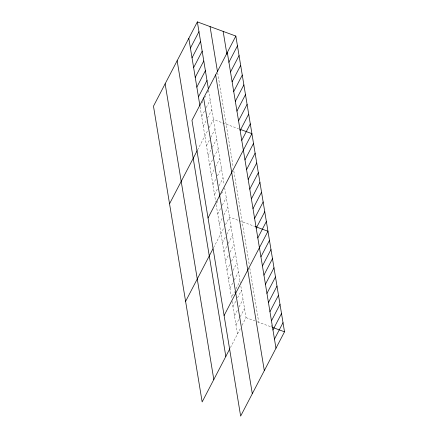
<?xml version="1.0" encoding="UTF-8"?>
<svg xmlns="http://www.w3.org/2000/svg" width="438" height="438" viewBox="0 0 438 438"><rect width="100%" height="100%" fill="white"/><g stroke="black" fill="none" stroke-linecap="round" stroke-linejoin="round"><path stroke-width="0.33" stroke-dasharray="2.19 1.64" d="M201.885 103.122L202.799 101.359M204.634 97.838L205.548 96.081M207.382 92.56L208.296 90.803M201.661 116.398L204.71 110.535M206.238 107.6L210.207 99.974M203.265 126.16L206.32 120.291M207.541 117.948L211.817 109.735M197.511 150.064L207.924 130.053M209.145 127.704L213.421 119.492L238.584 128.761M206.479 145.679L210.448 138.052M210.755 137.466L215.025 129.254M208.083 155.435L212.052 147.809M212.359 147.223L216.635 139.01M209.687 165.197L213.656 157.571M213.963 156.985L218.239 148.772M211.297 174.954L215.266 167.332M215.573 166.741L219.843 158.534M212.901 184.716L216.262 178.261M217.483 175.917L221.453 168.291M214.511 194.472L217.56 188.608M219.088 185.674L223.057 178.052M217.642 201.299L216.115 204.234L231.461 297.501L234.516 291.631M221.612 193.673L222.526 191.915M217.719 213.99L220.774 208.127M222.301 205.192L226.271 197.571M219.329 223.752L222.378 217.889M223.906 214.954L227.875 207.327M213.569 247.656L223.988 227.645M225.51 224.71L229.479 217.089L254.648 226.353M222.438 242.652L225.488 236.788M226.709 234.439L230.985 226.227M223.938 251.795L227.908 244.169M228.214 243.583L232.49 235.37M225.444 260.933L228.499 255.069M230.027 252.135L233.996 244.513M226.95 270.076L230.005 264.207M231.532 261.278L235.502 253.651M228.455 279.214L231.505 273.35M233.032 270.416L237.002 262.795M229.955 288.357L233.93 280.731M234.231 280.145L238.507 271.932M236.044 288.702L240.013 281.076M232.967 306.638L236.022 300.775M237.549 297.84L241.519 290.213M234.472 315.782L237.522 309.912M239.049 306.983L243.019 299.357M235.978 324.919L239.947 317.298M240.248 316.712L244.524 308.5M230.421 347.619L240.227 328.785M242.061 325.264L246.03 317.638L240.873 286.299M246.03 317.638L254.921 320.912M257.462 321.848L271.817 327.131L271.494 325.177M217.664 72.768L233.191 167.113M233.832 171.017L249.277 264.859M249.813 268.122L258.732 322.313M208.603 90.217L224.13 184.557M224.661 187.809L240.336 283.036M200.051 106.637L215.688 201.633M232.107 301.415L237.478 334.063"/><path stroke-width="0.66" d="M235.847 36.069L191.97 120.362L240.643 416.1L284.519 331.812L235.847 36.069L197.357 21.9L153.481 106.188L202.153 401.931L229.808 348.796M190.415 48.081L198.967 31.662M192.025 57.843L200.571 41.418M193.629 67.6L202.181 51.18M195.233 77.362L203.785 60.937M196.843 87.118L205.389 70.699M198.447 96.88L206.999 80.455M228.904 62.256L237.456 45.831M230.514 72.013L239.06 55.588M232.118 81.775L240.67 65.35M169.544 203.785L197.199 150.65M233.722 91.531L242.274 75.106M235.332 101.293L243.878 84.868M236.936 111.049L245.488 94.63M238.54 120.811L247.092 104.386M240.15 130.568L248.696 114.148M241.754 140.33L250.306 123.905M208.034 217.954L251.91 133.667L239.843 129.221M244.968 159.848L253.514 143.423M246.572 169.605L255.124 153.185M248.176 179.366L256.728 162.941M185.602 301.377L212.956 248.833M249.786 189.128L258.332 172.703M251.39 198.885L259.942 182.46M253 208.647L261.546 192.222M254.604 218.403L263.15 201.978M256.208 228.165L264.76 211.74M257.818 237.922L266.364 221.502M224.092 315.546L267.968 231.259L255.272 226.583M260.928 256.821L269.474 240.402M262.428 265.965L270.98 249.54M263.933 275.108L272.485 258.683M265.439 284.246L273.991 267.821M266.945 293.389L275.491 276.964M268.45 302.527L276.997 286.107M269.95 311.67L278.502 295.245M271.456 320.813L280.008 304.388M272.962 329.951L281.508 313.526M274.467 339.094L283.014 322.669M272.452 327.367L284.519 331.812M227.3 52.494L275.967 348.232M223.15 31.394L226.895 54.164M210.059 26.576L217.451 71.471M215.644 74.893L264.311 370.63M197.357 21.9L208.389 88.914M203.632 97.964L252.299 393.702M188.811 38.325L199.947 105.991M177.149 60.718L225.822 356.461M165.142 83.795L213.81 379.532"/></g></svg>
